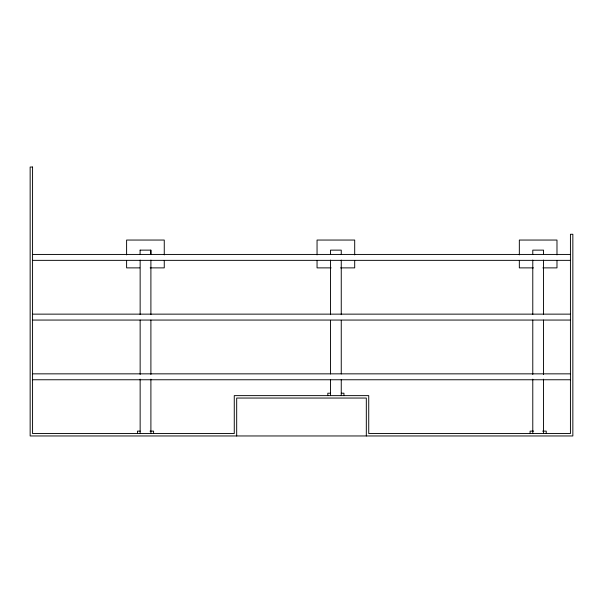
<?xml version="1.0" encoding="UTF-8"?>
<svg xmlns="http://www.w3.org/2000/svg" width="603" height="603" viewBox="0 0 603 603"><rect width="100%" height="100%" fill="white"/><g stroke="black" fill="none" stroke-linecap="round" stroke-linejoin="round"><path stroke-width="0.9" d="M140.054 250.132L150.901 250.132L150.901 254.436M32.57 254.436L570.43 254.436M32.57 260.353L570.43 260.353M139.783 267.883L126.607 267.883L126.607 260.458M150.139 267.883L164.257 267.883L164.257 260.458M331.168 267.883L317.05 267.883L317.05 260.458M340.582 267.883L354.7 267.883L354.7 260.458M533.451 267.883L519.334 267.883L519.334 260.458M542.866 267.883L556.984 267.883L556.984 260.458M32.57 314.14L570.43 314.14M32.57 320.057L570.43 320.057M32.57 373.845L570.43 373.845M32.57 379.762L570.43 379.762M330.497 393.209L327.806 393.209L327.806 395.628M341.253 393.209L343.944 393.209L343.944 395.628M140.145 431.122L137.454 431.122L137.454 433.542M150.004 431.122L153.592 431.122L153.592 433.542M533.678 431.122L530.09 431.122L530.09 433.542M542.64 431.122L546.228 431.122L546.228 433.542M556.984 254.896L556.984 240.047L519.334 240.047L519.334 254.896M543.537 254.436L543.537 250.132L532.781 250.132L532.781 254.436M543.537 260.059L543.537 314.449M543.537 320.057L543.537 374.471M543.537 379.159L543.537 433.542M532.781 260.059L532.781 314.449M532.781 320.057L532.781 374.471M532.781 379.159L532.781 433.542M366.315 435.961L366.315 398.048L236.685 398.048L236.685 435.961M354.7 254.896L354.7 240.047L317.05 240.047L317.05 254.896M341.253 254.436L341.253 250.132L330.497 250.132L330.497 254.436M341.253 260.081L341.253 314.676M341.253 320.329L341.253 373.973M341.253 379.626L341.253 395.628M330.497 260.081L330.497 314.676M330.497 320.329L330.497 373.973M330.497 379.626L330.497 395.628M164.257 254.896L164.257 240.047L126.607 240.047L126.607 254.896M150.901 260.066L150.901 314.623M150.901 320.08L150.901 374.471M150.901 379.159L150.901 433.542M150.81 250.132L150.81 254.436M140.145 250.132L140.054 254.436M140.145 260.066L140.145 314.623M140.145 320.08L140.145 374.471M140.145 379.159L140.145 433.542M32.57 167.039L30.15 167.039L30.15 435.961L572.85 435.961L572.85 234.266L570.43 234.266L570.43 433.542L368.735 433.542L368.735 395.628L234.266 395.628L234.266 433.542L32.57 433.542L32.57 167.039"/></g></svg>
